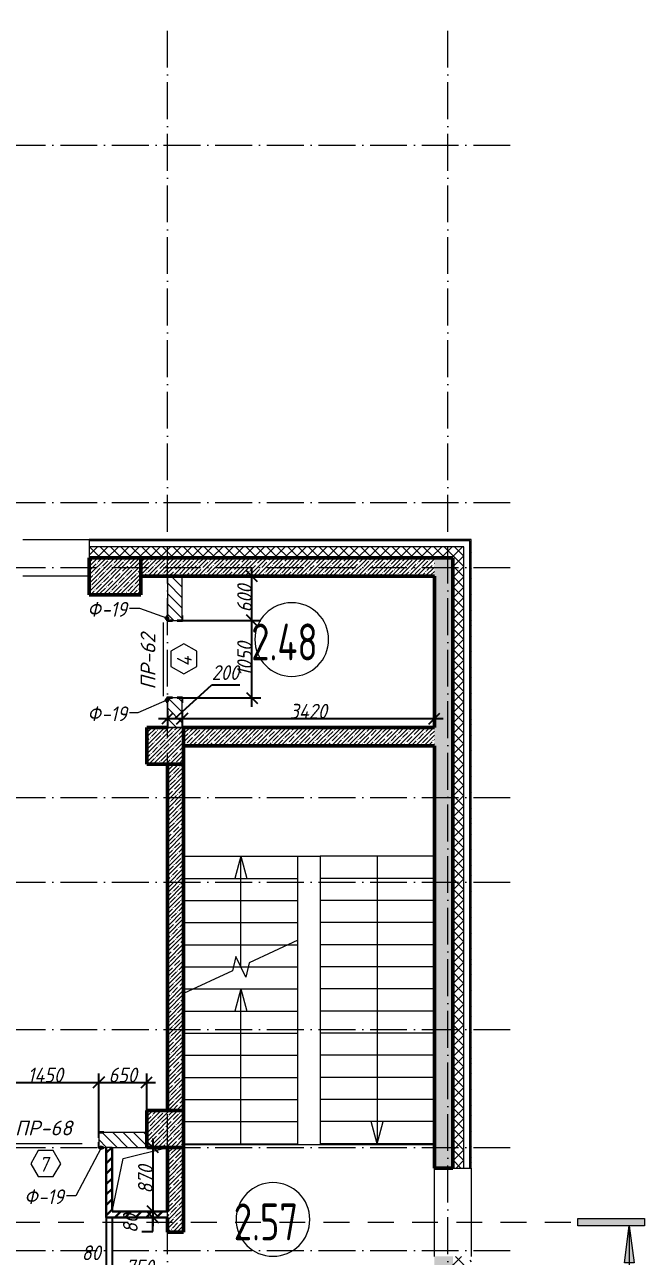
# Model space of a CAD drawing. Header units: millimetres. Extents: x -6064 to 178764, y -5836 to 29924.
# Drawn here: x 119274 to 127677, y 11921 to 28637 of the extents above; entities that cross this region are included whole.
import ezdxf

# ---------------------------------------------------------------- set-up
doc = ezdxf.new("R2010")
doc.units = ezdxf.units.MM
doc.linetypes.add('01 Штриховая _4 мм_', pattern=[600, 350, -250])
doc.linetypes.add('50_200_ШТРИХ_1Т_ш5_п1_п1_', pattern=[700, 500, -100, 0, -100])
for name, color, linetype, lineweight in [('1) ПГП Зеленый', 2, 'Continuous', 30), ('A-AREA-IDEN', 7, 'Continuous', 9), ('A-DETL', 7, 'Continuous', 9), ('A-DOOR-IDEN', 7, 'Continuous', 9), ('A-FLOR', 7, 'Continuous', 9), ('A-GENM', 7, 'Continuous', 9), ('A-GENM-1', 7, 'Continuous', 25), ('A-GENM-IDEN', 7, 'Continuous', 9), ('A-WALL-3', 7, 'Continuous', 50), ('A-WALL-4', 7, 'Continuous', 9), ('A-WALL-FNSH-1', 7, 'Continuous', 9), ('A-WALL-PATT-1', 7, 'Continuous', 5), ('G-ANNO-SYMB-1', 7, '01 Штриховая _4 мм_', 9), ('I-WALL', 7, 'Continuous', 5), ('S-COLS', 7, 'Continuous', 9), ('S-COLS-1', 7, 'Continuous', 5), ('S-COLS-2', 7, 'Continuous', 50), ('S-STRS-1', 7, 'Continuous', 9), ('S-STRS-ANNO', 7, 'Continuous', 5), ('S-STRS-MBND', 7, 'Continuous', 9), ('Оси-1', 7, '50_200_ШТРИХ_1Т_ш5_п1_п1_', 9)]:
    doc.layers.add(name, color=color, linetype=linetype, lineweight=lineweight)
doc.layers.add('A-ANNO-DIMS', color=7, linetype='Continuous')
for name, color, linetype, lineweight, true_color in [('A-WALL-2', 7, 'Continuous', 5, 0xce0000), ('A-WALL-6', 7, 'Continuous', 13, 0x008000), ('A-WALL-7', 7, 'Continuous', 5, 0x008000), ('A-WALL-FNSH-2', 7, 'Continuous', 13, 0xce0000), ('A-WALL-PATT-2', 7, 'Continuous', 5, 0xce0000)]:
    doc.layers.add(name, color=color, linetype=linetype, lineweight=lineweight, true_color=true_color)
doc.styles.add('ISOCPEUR_I_2', font='isocpeui.ttf', dxfattribs={"width": 0.9, "height": 200})
doc.styles.add('ISOCPEUR_I_4', font='isocpeui.ttf', dxfattribs={"height": 200})
doc.styles.add('СПДС', font='ГОСТ тип А.ttf', dxfattribs={"width": 0.9})
doc.dimstyles.new('ISO-2_0_0_9К_СРЕДНИЙ', dxfattribs={"dimscale": 304.8, "dimtxt": 199.196235, "dimasz": 0.492126, "dimexe": 0.393701, "dimexo": 0, "dimgap": 0, "dimtad": 1, "dimdec": 0, "dimzin": 0, "dimdsep": 46, "dimtxsty": 'ISOCPEUR_I_2', "dimblk1": 'OBLIQUE', "dimblk2": 'OBLIQUE', "dimsah": 1, "dimcen": 0.09, "dimdle": 0.393701, "dimazin": 0, "dimtfac": 1, "dimtdec": 4, "dimtix": 1, "dimtmove": 1, "dimatfit": 3, "dimfxl": 1, "dimtvp": 1, "dimtolj": 1, "dimtzin": 0, "dimarcsym": 2})
doc.dimstyles.new('ISO-2_0_0_9К_СРЕДНИЙ_2', dxfattribs={"dimscale": 304.8, "dimtxt": 199.196235, "dimasz": 0.492126, "dimexe": 0.393701, "dimexo": 0, "dimgap": 0, "dimtad": 1, "dimdec": 0, "dimzin": 0, "dimdsep": 46, "dimtxsty": 'ISOCPEUR_I_2', "dimblk1": 'OBLIQUE', "dimblk2": 'OBLIQUE', "dimsah": 1, "dimcen": 0.09, "dimdle": 0.393701, "dimazin": 0, "dimtfac": 1, "dimtdec": 4, "dimtix": 1, "dimtmove": 0, "dimatfit": 3, "dimfxl": 1, "dimtvp": 1, "dimtolj": 1, "dimtzin": 0, "dimarcsym": 2})
pattern_1 = [(135, (0, 0), (-35.35534, -35.35534), [])]
pattern_2 = [(45, (0, 0), (-70.71068, 70.71068), []), (135, (0, 0), (-70.71068, -70.71068), [])]
pattern_3 = [(45, (0, 0), (-57.024626, 57.024626), []), (45, (57.025, 0), (-57.024626, 57.024626), [100.806, -20.161, 3.353, -16.808])]
pattern_4 = [(135, (0, 0), (-70.71068, -70.71068), [])]
pattern_5 = [(45, (0, 0), (-70.71068, 70.71068), [])]

# ---------------------------------------------------------------- blocks, each defined once
blk = doc.blocks.new('Колонна_Несущая_Прямоугольное сечение - 700х500-29564851-АР1_1_Кладочный план 2 этажа')
at = {"layer": 'S-COLS-1'}
h = blk.add_hatch(dxfattribs=at)
h.set_pattern_fill('FP_45', color=256, style=0, pattern_type=2)
h.set_pattern_definition([(45, (-120500, -21150), (-57.024626, 57.024626), []), (45, (-120442.975, -21150), (-57.024626, 57.024626), [100.806, -20.161, 3.353, -16.808])])
h.paths.add_polyline_path([(-350, -250), (350, -250), (350, 250), (-350, 250)], flags=0)
at = {"layer": 'S-COLS-2'}
for p, q in [((350, 250), (-350, 250)), ((-350, 250), (-350, -250)), ((350, -250), (350, 250)), ((-350, -250), (350, -250))]:
    blk.add_line(p, q, dxfattribs=at)
blk = doc.blocks.new('Колонна_Несущая_Прямоугольное сечение - 500х500-V41-АР1_1_Кладочный план 2 этажа')
at = {"layer": 'S-COLS-1'}
h = blk.add_hatch(dxfattribs=at)
h.set_pattern_fill('FP_57', color=256, style=0, pattern_type=2)
h.set_pattern_definition([(45, (-121180, -13650), (-57.024626, 57.024626), []), (45, (-121122.975, -13650), (-57.024626, 57.024626), [100.806, -20.161, 3.353, -16.808])])
h.paths.add_polyline_path([(-250, -250), (250, -250), (250, 250), (-250, 250)], flags=0)
at = {"layer": 'S-COLS-2'}
for p, q in [((250, 250), (-250, 250)), ((-250, 250), (-250, -250)), ((250, -250), (250, 250)), ((-250, -250), (250, -250))]:
    blk.add_line(p, q, dxfattribs=at)
blk = doc.blocks.new('AR_Отверстие прямоугольное _в плите_ - AR_Отверстие прямоугольное _в плите_-24528107-АР1_1_Кладочный план 2 этажа')
at = {"layer": 'A-GENM'}
for p, q in [((-225, 285), (375, 435)), ((-375, -435), (-225, 285))]:
    blk.add_line(p, q, dxfattribs=at)
blk = doc.blocks.new('Фахверк_СКБ_Уголок - Ф-19_200х3980 h-28533769-АР1_1_Кладочный план 2 этажа')
at = {"layer": 'A-GENM-1'}
for p, q in [((200, 156), (125, 156)), ((125, 156), (125, 81)), ((125, 81), (131, 81)), ((131, 19), (125, 19)), ((125, 19), (125, -56)), ((131, 81), (131, 150)), ((131, 150), (200, 150)), ((131, -50), (131, 19)), ((200, 150), (200, 156)), ((125, -56), (200, -56)), ((200, -50), (131, -50)), ((200, -56), (200, -50))]:
    blk.add_line(p, q, dxfattribs=at)
blk = doc.blocks.new('Разрез - Концевая часть разреза пр_-17661887-АР1_1_Кладочный план 2 этажа')
at = {"layer": 'G-ANNO-SYMB-1'}
for points in [[(0, 0.5), (0, -0.5), (-9, -0.5), (-9, 0.5)], [(-6.29, -5.5), (-7.61, -5.5), (-6.95, -0.5)]]:
    blk.add_hatch(color=256, dxfattribs=at).paths.add_polyline_path(points, flags=0)
for p, q in [((0, 0.5), (-9, 0.5)), ((-9, 0.5), (-9, -0.5)), ((0, -0.5), (0, 0.5)), ((-9, -0.5), (0, -0.5)), ((-6.95, -0.5), (-7.61, -5.5)), ((-6.95, -0.5), (-6.95, -10.5)), ((-6.29, -5.5), (-6.95, -0.5)), ((-7.61, -5.5), (-6.29, -5.5))]:
    blk.add_line(p, q, dxfattribs=at)
blk = doc.blocks.new('_Oblique')
at = {"color": 0, "linetype": 'ByBlock', "lineweight": -2}
blk.add_line((-0.5, -0.5), (0.5, 0.5), dxfattribs=at)
blk = doc.blocks.new('DIMBLOCK178-АР1_1_Кладочный план 2 этажа')
at = {"layer": 'A-ANNO-DIMS', "color": 0, "lineweight": -2, "transparency": 16777216}
for p, q in [((118830, 13608), (118830, 14402)), ((120280, 13608), (120280, 14402)), ((118710, 14282), (120400, 14282))]:
    blk.add_line(p, q, dxfattribs=at)
at = {"layer": 'Defpoints', "color": 0, "transparency": 16777216}
for p in [(120280, 14282), (118830, 13608), (120280, 13608)]:
    blk.add_point(p, dxfattribs=at)
at = {"layer": 'A-ANNO-DIMS', "color": 0, "lineweight": -2, "transparency": 16777216, "xscale": 150, "yscale": 150, "zscale": 150, "rotation": 180}
blk.add_blockref('_Oblique', (118830, 14282), dxfattribs=at)
at = {"layer": 'A-ANNO-DIMS', "color": 0, "lineweight": -2, "transparency": 16777216, "xscale": 150, "yscale": 150, "zscale": 150}
blk.add_blockref('_Oblique', (120280, 14282), dxfattribs=at)
at = {"layer": 'A-ANNO-DIMS', "color": 0, "transparency": 16777216, "insert": (119555, 14382), "char_height": 200, "width": 579.2, "attachment_point": 5, "style": 'ISOCPEUR_I_2'}
blk.add_mtext('\\A1;1450', dxfattribs=at)
blk = doc.blocks.new('DIMBLOCK179-АР1_1_Кладочный план 2 этажа')
at = {"layer": 'A-ANNO-DIMS', "color": 0, "lineweight": -2, "transparency": 16777216}
for p, q in [((120280, 13608), (120280, 14402)), ((120930, 13900), (120930, 14402)), ((120160, 14282), (121050, 14282))]:
    blk.add_line(p, q, dxfattribs=at)
at = {"layer": 'Defpoints', "color": 0, "transparency": 16777216}
for p in [(120930, 14282), (120930, 13900), (120280, 13608)]:
    blk.add_point(p, dxfattribs=at)
at = {"layer": 'A-ANNO-DIMS', "color": 0, "lineweight": -2, "transparency": 16777216, "xscale": 150, "yscale": 150, "zscale": 150, "rotation": 180}
blk.add_blockref('_Oblique', (120280, 14282), dxfattribs=at)
at = {"layer": 'A-ANNO-DIMS', "color": 0, "lineweight": -2, "transparency": 16777216, "xscale": 150, "yscale": 150, "zscale": 150}
blk.add_blockref('_Oblique', (120930, 14282), dxfattribs=at)
at = {"layer": 'A-ANNO-DIMS', "color": 0, "transparency": 16777216, "insert": (120605, 14382), "char_height": 200, "width": 455.09, "attachment_point": 5, "style": 'ISOCPEUR_I_2'}
blk.add_mtext('\\A1;650', dxfattribs=at)
blk = doc.blocks.new('DIMBLOCK185-АР1_1_Кладочный план 2 этажа')
at = {"layer": 'A-ANNO-DIMS', "color": 0, "lineweight": -2, "transparency": 16777216}
for p, q in [((122356, 19380), (122356, 20670)), ((121410, 20550), (122476, 20550)), ((121413, 19500), (122476, 19500))]:
    blk.add_line(p, q, dxfattribs=at)
at = {"layer": 'Defpoints', "color": 0, "transparency": 16777216}
for p in [(121410, 20550), (122356, 20550), (121413, 19500)]:
    blk.add_point(p, dxfattribs=at)
at = {"layer": 'A-ANNO-DIMS', "color": 0, "lineweight": -2, "transparency": 16777216, "xscale": 150, "yscale": 150, "zscale": 150}
for p, rotation in [((122356, 20550), 90), ((122356, 19500), 270)]:
    blk.add_blockref('_Oblique', p, dxfattribs=dict(at, rotation=rotation))
at = {"layer": 'A-ANNO-DIMS', "color": 0, "transparency": 16777216, "insert": (122256, 20025), "char_height": 200, "width": 560.81, "attachment_point": 5, "rotation": 90, "style": 'ISOCPEUR_I_2'}
blk.add_mtext('\\A1;1050', dxfattribs=at)
blk = doc.blocks.new('DIMBLOCK186-АР1_1_Кладочный план 2 этажа')
at = {"layer": 'A-ANNO-DIMS', "color": 0, "lineweight": -2, "transparency": 16777216}
for p, q in [((122356, 20430), (122356, 21270)), ((122250, 21150), (122476, 21150)), ((121410, 20550), (122476, 20550))]:
    blk.add_line(p, q, dxfattribs=at)
at = {"layer": 'Defpoints', "color": 0, "transparency": 16777216}
for p in [(122250, 21150), (122356, 21150), (121410, 20550)]:
    blk.add_point(p, dxfattribs=at)
at = {"layer": 'A-ANNO-DIMS', "color": 0, "lineweight": -2, "transparency": 16777216, "xscale": 150, "yscale": 150, "zscale": 150}
for p, rotation in [((122356, 21150), 90), ((122356, 20550), 270)]:
    blk.add_blockref('_Oblique', p, dxfattribs=dict(at, rotation=rotation))
at = {"layer": 'A-ANNO-DIMS', "color": 0, "transparency": 16777216, "insert": (122256, 20850), "char_height": 200, "width": 455.09, "attachment_point": 5, "rotation": 90, "style": 'ISOCPEUR_I_2'}
blk.add_mtext('\\A1;600', dxfattribs=at)
blk = doc.blocks.new('DIMBLOCK310-АР1_1_Кладочный план 2 этажа')
at = {"layer": 'A-ANNO-DIMS', "color": 0, "lineweight": -2, "transparency": 16777216}
for p, q in [((120930, 13400), (121132, 13400)), ((121012, 13520), (121012, 12410)), ((121118, 12530), (120892, 12530))]:
    blk.add_line(p, q, dxfattribs=at)
at = {"layer": 'Defpoints', "color": 0, "transparency": 16777216}
for p in [(120930, 13400), (121012, 12530), (121118, 12530)]:
    blk.add_point(p, dxfattribs=at)
at = {"layer": 'A-ANNO-DIMS', "color": 0, "lineweight": -2, "transparency": 16777216, "xscale": 150, "yscale": 150, "zscale": 150}
for p, rotation in [((121012, 13400), 90), ((121012, 12530), 270)]:
    blk.add_blockref('_Oblique', p, dxfattribs=dict(at, rotation=rotation))
at = {"layer": 'A-ANNO-DIMS', "color": 0, "transparency": 16777216, "insert": (120911, 12965), "char_height": 200, "width": 455.09, "attachment_point": 5, "rotation": 90, "style": 'ISOCPEUR_I_2'}
blk.add_mtext('\\A1;870', dxfattribs=at)
blk = doc.blocks.new('DIMBLOCK311-АР1_1_Кладочный план 2 этажа')
at = {"layer": 'A-ANNO-DIMS', "color": 0, "lineweight": -2, "transparency": 16777216}
for p, q in [((121012, 12650), (121012, 12330)), ((121118, 12530), (120892, 12530)), ((121118, 12450), (120892, 12450)), ((121012, 12256), (121012, 12450)), ((120862, 12256), (121012, 12256))]:
    blk.add_line(p, q, dxfattribs=at)
at = {"layer": 'Defpoints', "color": 0, "transparency": 16777216}
for p in [(121012, 12450), (121118, 12530), (121118, 12450)]:
    blk.add_point(p, dxfattribs=at)
at = {"layer": 'A-ANNO-DIMS', "color": 0, "lineweight": -2, "transparency": 16777216, "xscale": 150, "yscale": 150, "zscale": 150}
for p, rotation in [((121012, 12530), 90), ((121012, 12450), 270)]:
    blk.add_blockref('_Oblique', p, dxfattribs=dict(at, rotation=rotation))
at = {"layer": 'A-ANNO-DIMS', "color": 0, "transparency": 16777216, "insert": (120607, 12237), "char_height": 200, "width": 303.39, "attachment_point": 1, "rotation": 90, "line_spacing_factor": 1.149209, "style": 'ISOCPEUR_I_2'}
blk.add_mtext('\\A1;80', dxfattribs=at)
blk = doc.blocks.new('DIMBLOCK312-АР1_1_Кладочный план 2 этажа')
at = {"layer": 'A-ANNO-DIMS', "color": 0, "lineweight": -2, "transparency": 16777216}
for p, q in [((120380, 12450), (120380, 11554)), ((120460, 12447), (120460, 11554)), ((120260, 11674), (120580, 11674))]:
    blk.add_line(p, q, dxfattribs=at)
at = {"layer": 'Defpoints', "color": 0, "transparency": 16777216}
for p in [(120380, 12450), (120460, 12447), (120460, 11674)]:
    blk.add_point(p, dxfattribs=at)
at = {"layer": 'A-ANNO-DIMS', "color": 0, "lineweight": -2, "transparency": 16777216, "xscale": 150, "yscale": 150, "zscale": 150, "rotation": 180}
blk.add_blockref('_Oblique', (120380, 11674), dxfattribs=at)
at = {"layer": 'A-ANNO-DIMS', "color": 0, "lineweight": -2, "transparency": 16777216, "xscale": 150, "yscale": 150, "zscale": 150}
blk.add_blockref('_Oblique', (120460, 11674), dxfattribs=at)
at = {"layer": 'A-ANNO-DIMS', "color": 0, "transparency": 16777216, "insert": (120048, 12069), "char_height": 200, "width": 303.39, "attachment_point": 1, "line_spacing_factor": 1.149209, "style": 'ISOCPEUR_I_2'}
blk.add_mtext('\\A1;80', dxfattribs=at)
blk = doc.blocks.new('DIMBLOCK313-АР1_1_Кладочный план 2 этажа')
at = {"layer": 'A-ANNO-DIMS', "color": 0, "lineweight": -2, "transparency": 16777216}
for p, q in [((120460, 12447), (120460, 11554)), ((121210, 11780), (121210, 11554)), ((120340, 11674), (121330, 11674))]:
    blk.add_line(p, q, dxfattribs=at)
at = {"layer": 'Defpoints', "color": 0, "transparency": 16777216}
for p in [(120460, 12447), (121210, 11780), (121210, 11674)]:
    blk.add_point(p, dxfattribs=at)
at = {"layer": 'A-ANNO-DIMS', "color": 0, "lineweight": -2, "transparency": 16777216, "xscale": 150, "yscale": 150, "zscale": 150, "rotation": 180}
blk.add_blockref('_Oblique', (120460, 11674), dxfattribs=at)
at = {"layer": 'A-ANNO-DIMS', "color": 0, "lineweight": -2, "transparency": 16777216, "xscale": 150, "yscale": 150, "zscale": 150}
blk.add_blockref('_Oblique', (121210, 11674), dxfattribs=at)
at = {"layer": 'A-ANNO-DIMS', "color": 0, "transparency": 16777216, "insert": (120835, 11776), "char_height": 200, "width": 455.09, "attachment_point": 5, "style": 'ISOCPEUR_I_2'}
blk.add_mtext('\\A1;750', dxfattribs=at)
blk = doc.blocks.new('AAR_СКБ_Марка_Двери_Перемычка и проем - Марка перемычки и проема-25306769-АР1_1_Кладочный план 2 этажа')
at = {"layer": 'A-DOOR-IDEN'}
for p, q in [((-5, 0), (5, 0)), ((-0.97, -0.98), (-1.99, -2.75)), ((1.07, -0.98), (-0.97, -0.98)), ((2.09, -2.75), (1.07, -0.98)), ((-1.99, -2.75), (-0.97, -4.51)), ((1.07, -4.51), (2.09, -2.75)), ((-0.97, -4.51), (1.07, -4.51))]:
    blk.add_line(p, q, dxfattribs=at)
blk = doc.blocks.new('DIMBLOCK397-АР1_1_Кладочный план 2 этажа')
at = {"layer": 'A-ANNO-DIMS', "color": 0, "lineweight": -2, "transparency": 16777216}
for p, q in [((121310, 19219), (121811, 19676)), ((121811, 19676), (122193, 19676)), ((121210, 19325), (121210, 19099)), ((121410, 19325), (121410, 19099)), ((121090, 19219), (121530, 19219))]:
    blk.add_line(p, q, dxfattribs=at)
at = {"layer": 'Defpoints', "color": 0, "transparency": 16777216}
for p in [(121210, 19325), (121410, 19325), (121410, 19219)]:
    blk.add_point(p, dxfattribs=at)
at = {"layer": 'A-ANNO-DIMS', "color": 0, "lineweight": -2, "transparency": 16777216, "xscale": 150, "yscale": 150, "zscale": 150, "rotation": 180}
blk.add_blockref('_Oblique', (121210, 19219), dxfattribs=at)
at = {"layer": 'A-ANNO-DIMS', "color": 0, "lineweight": -2, "transparency": 16777216, "xscale": 150, "yscale": 150, "zscale": 150}
blk.add_blockref('_Oblique', (121410, 19219), dxfattribs=at)
at = {"layer": 'A-ANNO-DIMS', "color": 0, "transparency": 16777216, "insert": (121811, 19943), "char_height": 200, "width": 455.09, "attachment_point": 1, "line_spacing_factor": 1.149209, "style": 'ISOCPEUR_I_2'}
blk.add_mtext('\\A1;200', dxfattribs=at)
blk = doc.blocks.new('DIMBLOCK398-АР1_1_Кладочный план 2 этажа')
at = {"layer": 'A-ANNO-DIMS', "color": 0, "lineweight": -2, "transparency": 16777216}
for p, q in [((121410, 19325), (121410, 19099)), ((124830, 19325), (124830, 19099)), ((121290, 19219), (124950, 19219))]:
    blk.add_line(p, q, dxfattribs=at)
at = {"layer": 'Defpoints', "color": 0, "transparency": 16777216}
for p in [(121410, 19325), (124830, 19325), (124830, 19219)]:
    blk.add_point(p, dxfattribs=at)
at = {"layer": 'A-ANNO-DIMS', "color": 0, "lineweight": -2, "transparency": 16777216, "xscale": 150, "yscale": 150, "zscale": 150, "rotation": 180}
blk.add_blockref('_Oblique', (121410, 19219), dxfattribs=at)
at = {"layer": 'A-ANNO-DIMS', "color": 0, "lineweight": -2, "transparency": 16777216, "xscale": 150, "yscale": 150, "zscale": 150}
blk.add_blockref('_Oblique', (124830, 19219), dxfattribs=at)
at = {"layer": 'A-ANNO-DIMS', "color": 0, "transparency": 16777216, "insert": (123120, 19319), "char_height": 200, "width": 625.17, "attachment_point": 5, "style": 'ISOCPEUR_I_2'}
blk.add_mtext('\\A1;3420', dxfattribs=at)
blk = doc.blocks.new('Марка_Помещения - Номер-25198446-Объем проектирования 2 этажа')
at = {"layer": 'A-AREA-IDEN'}
for start, end in [(360, 180), (180, 360)]:
    blk.add_arc((0, 0), 2.5, start, end, dxfattribs=at)

msp = doc.modelspace()

# ---------------------------------------------------------------- hatches: boundary and pattern name
at = {"layer": '1) ПГП Зеленый'}
h = msp.add_hatch(dxfattribs=at)
h.set_pattern_fill('FP_24', color=256, style=0, pattern_type=2)
h.set_pattern_definition(pattern_5)
h.paths.add_polyline_path([(120460, 12450), (120460, 13400), (120380, 13400), (120380, 12450)], flags=0)
h = msp.add_hatch(dxfattribs=at)
h.set_pattern_fill('FP_24', color=256, style=0, pattern_type=2)
h.set_pattern_definition(pattern_5)
h.paths.add_polyline_path([(120949.4, 12450), (121210, 12450), (121210, 12530), (120460, 12530), (120460, 12450)], flags=0)
at = {"layer": 'A-GENM-IDEN'}
h = msp.add_hatch(color=256, dxfattribs=at)
edge = h.paths.add_edge_path(flags=0)
edge.add_arc((121204, 20581.5), 25, 0, 360)
h = msp.add_hatch(color=256, dxfattribs=at)
edge = h.paths.add_edge_path(flags=0)
edge.add_arc((121204, 19468.5), 25, 0, 360)
h = msp.add_hatch(color=256, dxfattribs=at)
edge = h.paths.add_edge_path(flags=0)
edge.add_arc((120311.5, 13394), 25, 0, 360)
at = {"layer": 'A-WALL-PATT-1'}
h = msp.add_hatch(dxfattribs=at)
h.set_pattern_fill('FP_23', color=256, style=0, pattern_type=2)
h.set_pattern_definition(pattern_1)
h.paths.add_polyline_path([(117900.4, 21630), (117900.9, 21630), (117900.4, 21650)], flags=0)
h.paths.add_polyline_path([(125330, 21630), (125330, 21650), (120150.2, 21650), (120150.2, 21630), (125310, 21630)], flags=0)
h.paths.add_polyline_path([(112150, 21630), (113300.4, 21630), (113300.4, 21650), (112150, 21650)], flags=0)
h.paths.add_polyline_path([(111249.4, 21630), (111250, 21630), (111249.4, 21650)], flags=0)
h.paths.add_polyline_path([(105550.2, 21630), (106850.4, 21630), (106850.4, 21650), (105550.2, 21650)], flags=0)
h.paths.add_polyline_path([(93290, 21630), (93310, 21630), (93310, 21650), (93290, 21650)], flags=0)
h.paths.add_polyline_path([(96590, 21630), (101150, 21630), (101150, 21650), (96590, 21650)], flags=0)
h = msp.add_hatch(dxfattribs=at)
h.set_pattern_fill('FP_23', color=256, style=0, pattern_type=2)
h.set_pattern_definition(pattern_1)
h.paths.add_polyline_path([(125310, -350), (125330, -350), (125330, 7720), (125310, 7720), (125310, -330)], flags=0)
h.paths.add_polyline_path([(125330, 10020), (125330, 11920), (125310, 11920), (125310, 10020)], flags=0)
h.paths.add_polyline_path([(125310, 13120), (125330, 13120), (125330, 21630), (125310, 21630), (125310, 17238.8)], flags=0)
h = msp.add_hatch(dxfattribs=at)
h.set_pattern_fill('FP_11', color=256, style=0, pattern_type=2)
h.set_pattern_definition(pattern_2)
h.paths.add_polyline_path([(125080, 21400), (125230, 21400), (125230, 21550), (120150.2, 21550), (120150.2, 21400), (124013.9, 21400)], flags=0)
h.paths.add_polyline_path([(113300.4, 21400), (113300.4, 21550), (112150, 21550), (112150, 21400)], flags=0)
h.paths.add_polyline_path([(111249.4, 21400), (111250, 21400), (111249.4, 21520.7)], flags=0)
h.paths.add_polyline_path([(117900.4, 21400), (117900.9, 21400), (117900.4, 21520.7)], flags=0)
h.paths.add_polyline_path([(117000.2, 21400), (117000.4, 21400), (117000.2, 21520.7)], flags=0)
h.paths.add_polyline_path([(106050, 21400), (106850.4, 21400), (106850.4, 21550), (105550.2, 21550), (105550.2, 21400)], flags=0)
h.paths.add_polyline_path([(100580, 21400), (101081, 21400), (101081, 21406), (101150, 21406), (101150, 21550), (96590, 21550), (96590, 21400), (99497.7, 21400)], flags=0)
h.paths.add_polyline_path([(93310, 21400), (93310, 21550), (93080, 21550), (93080, 21400)], flags=0)
h = msp.add_hatch(dxfattribs=at)
h.set_pattern_fill('FP_7', color=256, style=0, pattern_type=2)
h.set_pattern_definition(pattern_3)
h.paths.add_polyline_path([(120850, 21150), (124830, 21150), (124830, 21400), (120850, 21400)], flags=0)
h = msp.add_hatch(dxfattribs=at)
h.set_pattern_fill('FP_7', color=256, style=0, pattern_type=2)
h.set_pattern_definition(pattern_3)
h.paths.add_polyline_path([(125080, 10600), (125080, 11920), (124830, 11920), (124830, 10600)], flags=0)
h.paths.add_polyline_path([(124830, 13120), (125080, 13120), (125080, 21400), (124830, 21400), (124830, 17238.8)], flags=0)
h = msp.add_hatch(dxfattribs=at)
h.set_pattern_fill('FP_11', color=256, style=0, pattern_type=2)
h.set_pattern_definition(pattern_2)
h.paths.add_polyline_path([(125080, -250), (125230, -250), (125230, 7720), (125080, 7720), (125080, -100)], flags=0)
h.paths.add_polyline_path([(125230, 10020), (125230, 11920), (125080, 11920), (125080, 10089), (125086, 10089), (125086, 10020)], flags=0)
h.paths.add_polyline_path([(125230, 13120), (125230, 21400), (125080, 21400), (125080, 13120)], flags=0)
h = msp.add_hatch(dxfattribs=at)
h.set_pattern_fill('FP_7', color=256, style=0, pattern_type=2)
h.set_pattern_definition(pattern_3)
h.paths.add_polyline_path([(124013.9, 18850), (124830, 18850), (124830, 19100), (121430, 19100), (121430, 18850)], flags=0)
h = msp.add_hatch(dxfattribs=at)
h.set_pattern_fill('FP_7', color=256, style=0, pattern_type=2)
h.set_pattern_definition(pattern_3)
h.paths.add_polyline_path([(121210, 13900), (121430, 13900), (121430, 18600), (121210, 18600), (121210, 15097.8)], flags=0)
h = msp.add_hatch(dxfattribs=at)
h.set_pattern_fill('FP_7', color=256, style=0, pattern_type=2)
h.set_pattern_definition(pattern_3)
h.paths.add_polyline_path([(121430, 10600), (121430, 10800), (121210, 10800), (121210, 10600)], flags=0)
h.paths.add_polyline_path([(121430, 12250), (121430, 13400), (121210, 13400), (121210, 12250)], flags=0)
at = {"layer": 'A-WALL-PATT-2'}
h = msp.add_hatch(dxfattribs=at)
h.set_pattern_fill('FP_22', color=256, style=0, pattern_type=2)
h.set_pattern_definition(pattern_4)
h.paths.add_polyline_path([(121410, 19100), (121410, 19500), (121210, 19500), (121210, 19100)], flags=0)
h.paths.add_polyline_path([(121410, 20550), (121410, 21150), (121210, 21150), (121210, 20550), (121341, 20550)], flags=0)
h = msp.add_hatch(dxfattribs=at)
h.set_pattern_fill('FP_22', color=256, style=0, pattern_type=2)
h.set_pattern_definition(pattern_4)
h.paths.add_polyline_path([(120460, 13400), (120930, 13400), (120930, 13600), (120280, 13600), (120280, 13400), (120380, 13400)], flags=0)
h.paths.add_polyline_path([(118830, 13400), (118830, 13600), (116100.4, 13600), (116100.4, 13400), (118761, 13400)], flags=0)
at = {"layer": 'S-COLS-1'}
h = msp.add_hatch(dxfattribs=at)
h.set_pattern_fill('FP_7', color=256, style=0, pattern_type=2)
h.set_pattern_definition(pattern_3)
h.paths.add_polyline_path([(121430, 18600), (121430, 19100), (120930, 19100), (120930, 18600), (120949.4, 18600)], flags=0)

# ---------------------------------------------------------------- linework, layer by layer
at = {"layer": '1) ПГП Зеленый'}
for p, q in [((120380, 13400), (120380, 12450)), ((120460, 12530), (120460, 13400)), ((120380, 12450), (121210, 12450)), ((121210, 12530), (120460, 12530))]:
    msp.add_line(p, q, dxfattribs=at)
at = {"layer": 'A-DETL'}
msp.add_line((125230, 21550), (120150.2, 21550), dxfattribs=at)
at = {"layer": 'A-FLOR'}
msp.add_line((124830, 13435), (121430, 13435), dxfattribs=at)
at = {"layer": 'A-GENM-IDEN'}
for p, q in [((120834.2, 20714.3), (120697.1, 20714.3)), ((121204, 20581.5), (120834.2, 20714.3)), ((121204, 19468.5), (120807.7, 19297)), ((120807.7, 19297), (120697.1, 19297)), ((120311.5, 13394), (119966.2, 12742.2)), ((119966.2, 12742.2), (119840.7, 12742.2))]:
    msp.add_line(p, q, dxfattribs=at)
for centre in [(121204, 20581.5), (121204, 19468.5), (120311.5, 13394)]:
    msp.add_circle(centre, 25, dxfattribs=at)
at = {"layer": 'A-WALL-2'}
msp.add_line((121210, 19100), (121410, 19100), dxfattribs=at)
at = {"layer": 'A-WALL-3'}
for p, q in [((125080, 21400), (120850, 21400)), ((125080, 13120), (125080, 21400)), ((120850, 21150), (124830, 21150)), ((124830, 21150), (124830, 19100)), ((124830, 19100), (121430, 19100)), ((121430, 19100), (121430, 18850)), ((121430, 18850), (124830, 18850)), ((124830, 18850), (124830, 13120)), ((121210, 18600), (121210, 13900)), ((121430, 18600), (121210, 18600)), ((121430, 13900), (121430, 18600)), ((121210, 13400), (121210, 12530)), ((121430, 12250), (121430, 13400)), ((124830, 13120), (125080, 13120)), ((121210, 12450), (121210, 12250)), ((121210, 12250), (121430, 12250))]:
    msp.add_line(p, q, dxfattribs=at)
at = {"layer": 'A-WALL-4'}
for p, q in [((119250.2, 21650), (120150.2, 21650)), ((120150.2, 21630), (120150.2, 21400)), ((125310, 21630), (120150.2, 21630)), ((125310, 13120), (125310, 21630)), ((125230, 13120), (125230, 21550)), ((125080, 13120), (125310, 13120)), ((125330, 13120), (125330, 11920))]:
    msp.add_line(p, q, dxfattribs=at)
at = {"layer": 'A-WALL-6'}
msp.add_line((121210, 12450), (121210, 12530), dxfattribs=at)
at = {"layer": 'A-WALL-7'}
msp.add_line((120460, 13400), (120380, 13400), dxfattribs=at)
at = {"layer": 'A-WALL-FNSH-1'}
for p, q in [((125330, 21650), (120150.2, 21650)), ((120150.2, 21650), (120150.2, 21630)), ((125330, 13120), (125330, 21650)), ((125310, 13120), (125330, 13120))]:
    msp.add_line(p, q, dxfattribs=at)
at = {"layer": 'A-WALL-FNSH-2'}
for p, q in [((121210, 21150), (121210, 20619)), ((121410, 20619), (121410, 21150)), ((121279, 20550), (121341, 20550)), ((121210, 19431), (121210, 19100)), ((121341, 19500), (121279, 19500)), ((121410, 19100), (121410, 19431)), ((120930, 13600), (120349, 13600)), ((120280, 13531), (120280, 13469)), ((120349, 13400), (120380, 13400)), ((120460, 13400), (120930, 13400))]:
    msp.add_line(p, q, dxfattribs=at)
at = {"layer": 'G-ANNO-SYMB-1'}
msp.add_line((42928.2, 12383.3), (126776.9, 12383.3), dxfattribs=at)
at = {"layer": 'I-WALL'}
for p, q in [((120150, 21150), (119250.2, 21150)), ((124830, 11920), (124830, 13120))]:
    msp.add_line(p, q, dxfattribs=at)
at = {"layer": 'S-COLS'}
msp.add_line((121410, 19100), (121210, 19100), dxfattribs=at)
at = {"layer": 'S-COLS-2'}
for p, q in [((121210, 19100), (120930, 19100)), ((120930, 19100), (120930, 18600)), ((121430, 19100), (121410, 19100)), ((121430, 18600), (121430, 19100)), ((120930, 18600), (121430, 18600))]:
    msp.add_line(p, q, dxfattribs=at)
at = {"layer": 'S-STRS-1'}
for p, q in [((121430, 17350), (122980, 17350)), ((121430, 17350), (122980, 17350)), ((122980, 17350), (123280, 17350)), ((122980, 17050), (122980, 17350)), ((124830, 17350), (123280, 17350)), ((123280, 17350), (123280, 17050)), ((124830, 17350), (123280, 17350)), ((121430, 17050), (122980, 17050)), ((121430, 17050), (122980, 17050)), ((122980, 16750), (122980, 17050)), ((123280, 17050), (123280, 16750)), ((124830, 17050), (123280, 17050)), ((124830, 17050), (123280, 17050)), ((121430, 16750), (122980, 16750)), ((121430, 16750), (122980, 16750)), ((122980, 16450), (122980, 16750)), ((123280, 16750), (123280, 16450)), ((124830, 16750), (123280, 16750)), ((124830, 16750), (123280, 16750)), ((121430, 16450), (122980, 16450)), ((121430, 16450), (122980, 16450)), ((122980, 16211.4), (122980, 16450)), ((123280, 16450), (123280, 16150)), ((124830, 16450), (123280, 16450)), ((124830, 16450), (123280, 16450)), ((121430, 16150), (122848.4, 16150)), ((121430, 16150), (122848.4, 16150)), ((122848.4, 16150), (122980, 16150)), ((122848.4, 16150), (122980, 16150)), ((122980, 16150), (122980, 16211.4)), ((122980, 15850), (122980, 16150)), ((123280, 16150), (123280, 15850)), ((124830, 16150), (123280, 16150)), ((124830, 16150), (123280, 16150)), ((121430, 15850), (122104.6, 15850)), ((121430, 15850), (122104.6, 15850)), ((122104.6, 15850), (122205, 15850)), ((122104.6, 15850), (122205, 15850)), ((122205, 15850), (122305.4, 15850)), ((122205, 15850), (122305.4, 15850)), ((122305.4, 15850), (122980, 15850)), ((122305.4, 15850), (122980, 15850)), ((122980, 15550), (122980, 15850)), ((123280, 15850), (123280, 15550)), ((124830, 15850), (123280, 15850)), ((124830, 15850), (123280, 15850)), ((121430, 15550), (121561.6, 15550)), ((121430, 15550), (121561.6, 15550)), ((121561.6, 15550), (122980, 15550)), ((121561.6, 15550), (122980, 15550)), ((122980, 15250), (122980, 15550)), ((123280, 15550), (123280, 15250)), ((124830, 15550), (123280, 15550)), ((124830, 15550), (123280, 15550)), ((121430, 15250), (122980, 15250)), ((121430, 15250), (122980, 15250)), ((122980, 14950), (122980, 15250)), ((123280, 15250), (123280, 14950)), ((124830, 15250), (123280, 15250)), ((124830, 15250), (123280, 15250)), ((121430, 14950), (122980, 14950)), ((121430, 14950), (122980, 14950)), ((122980, 14650), (122980, 14950)), ((123280, 14950), (123280, 14650)), ((124830, 14950), (123280, 14950)), ((124830, 14950), (123280, 14950)), ((121430, 14650), (122980, 14650)), ((121430, 14650), (122980, 14650)), ((122980, 14350), (122980, 14650)), ((123280, 14650), (123280, 14350)), ((124830, 14650), (123280, 14650)), ((124830, 14650), (123280, 14650)), ((121430, 14350), (122980, 14350)), ((121430, 14350), (122980, 14350)), ((122980, 14050), (122980, 14350)), ((123280, 14350), (123280, 14050)), ((124830, 14350), (123280, 14350)), ((124830, 14350), (123280, 14350)), ((121430, 14050), (122980, 14050)), ((121430, 14050), (122980, 14050)), ((122980, 13750), (122980, 14050)), ((123280, 14050), (123280, 13750)), ((124830, 14050), (123280, 14050)), ((124830, 14050), (123280, 14050)), ((121430, 13750), (122980, 13750)), ((121430, 13750), (122980, 13750)), ((122980, 13450), (122980, 13750)), ((123280, 13750), (123280, 13450)), ((124830, 13750), (123280, 13750)), ((124830, 13750), (123280, 13750)), ((121430, 13450), (122980, 13450)), ((121430, 13450), (122980, 13450)), ((124830, 13450), (123280, 13450))]:
    msp.add_line(p, q, dxfattribs=at)
at = {"layer": 'S-STRS-ANNO'}
for p, q in [((122205, 17350), (122124.6, 17050)), ((122205, 17050), (122205, 17350)), ((122205, 17350), (122285.4, 17050)), ((124055, 17350), (124055, 17050)), ((122205, 16750), (122205, 17050)), ((124055, 17050), (124055, 16750)), ((122205, 16450), (122205, 16750)), ((124055, 16750), (124055, 16450)), ((122205, 16150), (122205, 16450)), ((124055, 16450), (124055, 16150)), ((122205, 15850), (122205, 16150)), ((124055, 16150), (124055, 15850)), ((124055, 15850), (124055, 15550)), ((122205, 15550), (122124.6, 15250)), ((122205, 15250), (122205, 15550)), ((122205, 15550), (122285.4, 15250)), ((124055, 15550), (124055, 15250)), ((122205, 14950), (122205, 15250)), ((124055, 15250), (124055, 14950)), ((122205, 14650), (122205, 14950)), ((124055, 14950), (124055, 14650)), ((122205, 14350), (122205, 14650)), ((124055, 14650), (124055, 14350)), ((122205, 14050), (122205, 14350)), ((124055, 14350), (124055, 14050)), ((122205, 13750), (122205, 14050)), ((124055, 14050), (124055, 13750)), ((122205, 13450), (122205, 13750)), ((124055, 13450), (123974.6, 13750)), ((124055, 13750), (124055, 13450)), ((124055, 13450), (124135.4, 13750))]:
    msp.add_line(p, q, dxfattribs=at)
at = {"layer": 'S-STRS-MBND'}
for p, q in [((122980, 16211.4), (122318.3, 15902.8)), ((122139, 15991.6), (122091.7, 15797.2)), ((122271, 15708.4), (122139, 15991.6)), ((122318.3, 15902.8), (122271, 15708.4)), ((122091.7, 15797.2), (121430, 15488.6))]:
    msp.add_line(p, q, dxfattribs=at)
at = {"layer": 'Оси-1'}
for p, q in [((121210, -4150), (121210, 28636.9)), ((125010, -4150), (125010, 28636.9)), ((-4160, 27000), (125951.6, 27000)), ((-4160, 22150), (125951.6, 22150)), ((-4160, 21270), (125951.6, 21270)), ((-4160, 18150), (125951.6, 18150)), ((-4160, 17000), (125951.6, 17000)), ((-4160, 15000), (125951.6, 15000)), ((-4160, 13400), (125951.6, 13400)), ((-4160, 12000), (125951.6, 12000))]:
    msp.add_line(p, q, dxfattribs=at)

# ---------------------------------------------------------------- block references
at = {"layer": 'A-AREA-IDEN', "xscale": 199.9999999999999, "yscale": 199.9999999999999, "zscale": 199.9999999999999}
for p in [(122895.8, 20291.7), (122641.1, 12421.6)]:
    msp.add_blockref('Марка_Помещения - Номер-25198446-Объем проектирования 2 этажа', p, dxfattribs=at)
at = {"layer": 'A-DOOR-IDEN', "xscale": 99.99999999999993, "yscale": 99.99999999999993, "zscale": 99.99999999999993, "rotation": 89.99999999999982}
msp.add_blockref('AAR_СКБ_Марка_Двери_Перемычка и проем - Марка перемычки и проема-25306769-АР1_1_Кладочный план 2 этажа', (121156.7, 20025), dxfattribs=at)
at = {"layer": 'A-DOOR-IDEN', "xscale": 99.99999999999993, "yscale": 99.99999999999993, "zscale": 99.99999999999993}
msp.add_blockref('AAR_СКБ_Марка_Двери_Перемычка и проем - Марка перемычки и проема-25306769-АР1_1_Кладочный план 2 этажа', (119555, 13453.8), dxfattribs=at)
at = {"layer": 'A-GENM'}
msp.add_blockref('AR_Отверстие прямоугольное _в плите_ - AR_Отверстие прямоугольное _в плите_-24528107-АР1_1_Кладочный план 2 этажа', (120835, 12965), dxfattribs=at)
at = {"layer": 'A-GENM-1'}
for p, rotation in [((121360, 20419), 89.99999999999991), ((121260, 19631), 269.9999999999999)]:
    msp.add_blockref('Фахверк_СКБ_Уголок - Ф-19_200х3980 h-28533769-АР1_1_Кладочный план 2 этажа', p, dxfattribs=dict(at, rotation=rotation))
msp.add_blockref('Фахверк_СКБ_Уголок - Ф-19_200х3980 h-28533769-АР1_1_Кладочный план 2 этажа', (120149, 13450), dxfattribs=at)
at = {"layer": 'G-ANNO-SYMB-1', "extrusion": (0, 0, -1), "xscale": 99.99999999999993, "yscale": 99.99999999999993, "zscale": 99.99999999999993}
msp.add_blockref('Разрез - Концевая часть разреза пр_-17661887-АР1_1_Кладочный план 2 этажа', (-126776.9, 12383.3), dxfattribs=at)
at = {"layer": 'S-COLS'}
for name, p in [('Колонна_Несущая_Прямоугольное сечение - 700х500-29564851-АР1_1_Кладочный план 2 этажа', (120500, 21150)), ('Колонна_Несущая_Прямоугольное сечение - 500х500-V41-АР1_1_Кладочный план 2 этажа', (121180, 13650))]:
    msp.add_blockref(name, p, dxfattribs=at)

# ---------------------------------------------------------------- texts
at = {"layer": 'A-AREA-IDEN', "char_height": 500, "attachment_point": 1, "style": 'СПДС'}
for s, insert, width in [('2.48', (122346.3, 20508.8), 1370.886), ('2.57', (122109.7, 12638.7), 1327.594)]:
    msp.add_mtext(s, dxfattribs=dict(at, insert=insert, width=width))
at = {"layer": 'A-DOOR-IDEN', "insert": (121339.3, 19926.7), "char_height": 200, "width": 187.595, "attachment_point": 1, "rotation": 90, "style": 'ISOCPEUR_I_2'}
msp.add_mtext('\\fISOCPEUR|b0|i1|c204|p34|;\\W.9;4', dxfattribs=at)
at = {"layer": 'A-DOOR-IDEN', "insert": (119468.8, 13271.1), "char_height": 200, "width": 158.734, "attachment_point": 1, "style": 'ISOCPEUR_I_2'}
msp.add_mtext('\\fISOCPEUR|b0|i1|c204|p34|;\\W.9;7', dxfattribs=at)
at = {"layer": 'A-GENM-IDEN', "char_height": 200, "attachment_point": 1}
for s, insert, width, style in [('\\fISOCPEUR|b0|i1|c204|p34|;\\W.9;Ф', (120125.8, 20801.9), 230.886, 'ISOCPEUR_I_2'), ('-19', (120316.3, 20801.9), 432.911, 'ISOCPEUR_I_2'), ('\\fISOCPEUR|b0|i1|c204|p34|;\\W.9;Ф', (120125.8, 19384.6), 230.886, 'ISOCPEUR_I_2'), ('-19', (120316.3, 19384.6), 432.911, 'ISOCPEUR_I_2'), ('ПР', (119142.7, 13763.1), 416.877, 'ISOCPEUR_I_4'), ('-68', (119486.7, 13763.1), 529.114, 'ISOCPEUR_I_4'), ('\\fISOCPEUR|b0|i1|c204|p34|;\\W.9;Ф', (119269.3, 12829.8), 230.886, 'ISOCPEUR_I_2'), ('-19', (119459.8, 12829.8), 432.911, 'ISOCPEUR_I_2')]:
    msp.add_mtext(s, dxfattribs=dict(at, insert=insert, width=width, style=style))
at = {"layer": 'A-GENM-IDEN', "char_height": 200, "attachment_point": 1, "rotation": 90, "style": 'ISOCPEUR_I_4'}
for s, insert, width in [('-62', (120847.4, 19956.7), 529.114), ('ПР', (120847.4, 19612.7), 416.877)]:
    msp.add_mtext(s, dxfattribs=dict(at, insert=insert, width=width))

# ---------------------------------------------------------------- dimensions: what is measured, and where the dimension line sits
at = {"layer": 'A-ANNO-DIMS'}
for base, p1, p2, override, picture, middle in [((122356.5, 21150), (121410, 20550), (122250.4, 21150), {"dimpost": '<>', "dimfxl": 1032.63025}, 'DIMBLOCK186-АР1_1_Кладочный план 2 этажа', (122256.5, 20850)), ((122356.5, 20550), (121413, 19500), (121410, 20550), {"dimpost": '<>', "dimfxl": 1050.004424}, 'DIMBLOCK185-АР1_1_Кладочный план 2 этажа', (122256.5, 20025)), ((121012.4, 12530), (120930, 13400), (121118.5, 12530), {"dimpost": '<>', "dimfxl": 890.17754}, 'DIMBLOCK310-АР1_1_Кладочный план 2 этажа', (120911.1, 12965))]:
    dim = msp.add_linear_dim(base=base, p1=p1, p2=p2, angle=90, dimstyle='ISO-2_0_0_9К_СРЕДНИЙ_2', override=override, dxfattribs=at)
    dim.commit()
    dim.dimension.update_dxf_attribs({"geometry": picture, "text_midpoint": middle})
for base, p1, p2, override, picture, middle in [((121410, 19219.3), (121210, 19325.4), (121410, 19325.4), {"dimpost": '<>', "dimfxl": 200}, 'DIMBLOCK397-АР1_1_Кладочный план 2 этажа', (121811, 19676.3)), ((120460, 11674.3), (120380, 12450), (120460, 12447), {"dimpost": '<>', "dimfxl": 80.058043}, 'DIMBLOCK312-АР1_1_Кладочный план 2 этажа', (120199.5, 11802.3))]:
    dim = msp.add_linear_dim(base=base, p1=p1, p2=p2, dimstyle='ISO-2_0_0_9К_СРЕДНИЙ', override=override, dxfattribs=at)
    dim.commit()
    dim.dimension.update_dxf_attribs({"geometry": picture, "text_midpoint": middle, "dimtype": 160})
for base, p1, p2, override, picture, middle in [((124830, 19219.3), (121410, 19325.4), (124830, 19325.4), {"dimpost": '<>', "dimfxl": 3420}, 'DIMBLOCK398-АР1_1_Кладочный план 2 этажа', (123120, 19319.3)), ((120280, 14281.6), (118830, 13608), (120280, 13608), {"dimpost": '<>', "dimfxl": 1450}, 'DIMBLOCK178-АР1_1_Кладочный план 2 этажа', (119555, 14381.6)), ((120930, 14281.6), (120280, 13608), (120930, 13900), {"dimpost": '<>', "dimfxl": 712.575604}, 'DIMBLOCK179-АР1_1_Кладочный план 2 этажа', (120605, 14381.6)), ((121210, 11674.3), (120460, 12447), (121210, 11780.4), {"dimpost": '<>', "dimfxl": 1003.403706}, 'DIMBLOCK313-АР1_1_Кладочный план 2 этажа', (120835, 11775.6))]:
    dim = msp.add_linear_dim(base=base, p1=p1, p2=p2, dimstyle='ISO-2_0_0_9К_СРЕДНИЙ_2', override=override, dxfattribs=at)
    dim.commit()
    dim.dimension.update_dxf_attribs({"geometry": picture, "text_midpoint": middle})
dim = msp.add_linear_dim(base=(121012.4, 12450), p1=(121118.5, 12530), p2=(121118.5, 12450), angle=90, dimstyle='ISO-2_0_0_9К_СРЕДНИЙ', override={"dimpost": '<>', "dimfxl": 80}, dxfattribs=at)
dim.commit()
dim.dimension.update_dxf_attribs({"geometry": 'DIMBLOCK311-АР1_1_Кладочный план 2 этажа', "text_midpoint": (120884.4, 12255.7), "dimtype": 160, "text_rotation": 90})

doc.saveas('drawing.dxf')
